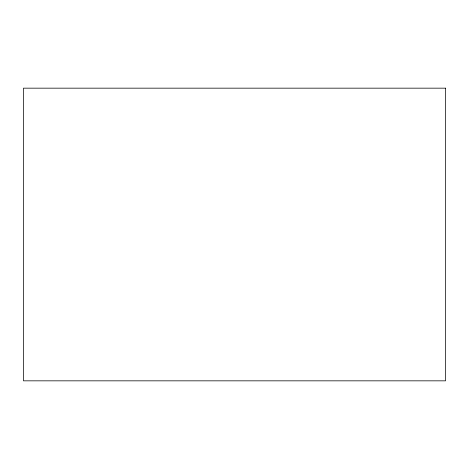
<?xml version="1.0" encoding="UTF-8"?>
<svg xmlns="http://www.w3.org/2000/svg" width="469" height="469" viewBox="0 0 469 469"><rect width="100%" height="100%" fill="white"/><g stroke="black" fill="none" stroke-linecap="round" stroke-linejoin="round"><path stroke-width="0.7" d="M445.55 88.166L23.45 88.166L23.45 380.834L445.55 380.834L445.55 88.166"/></g></svg>
